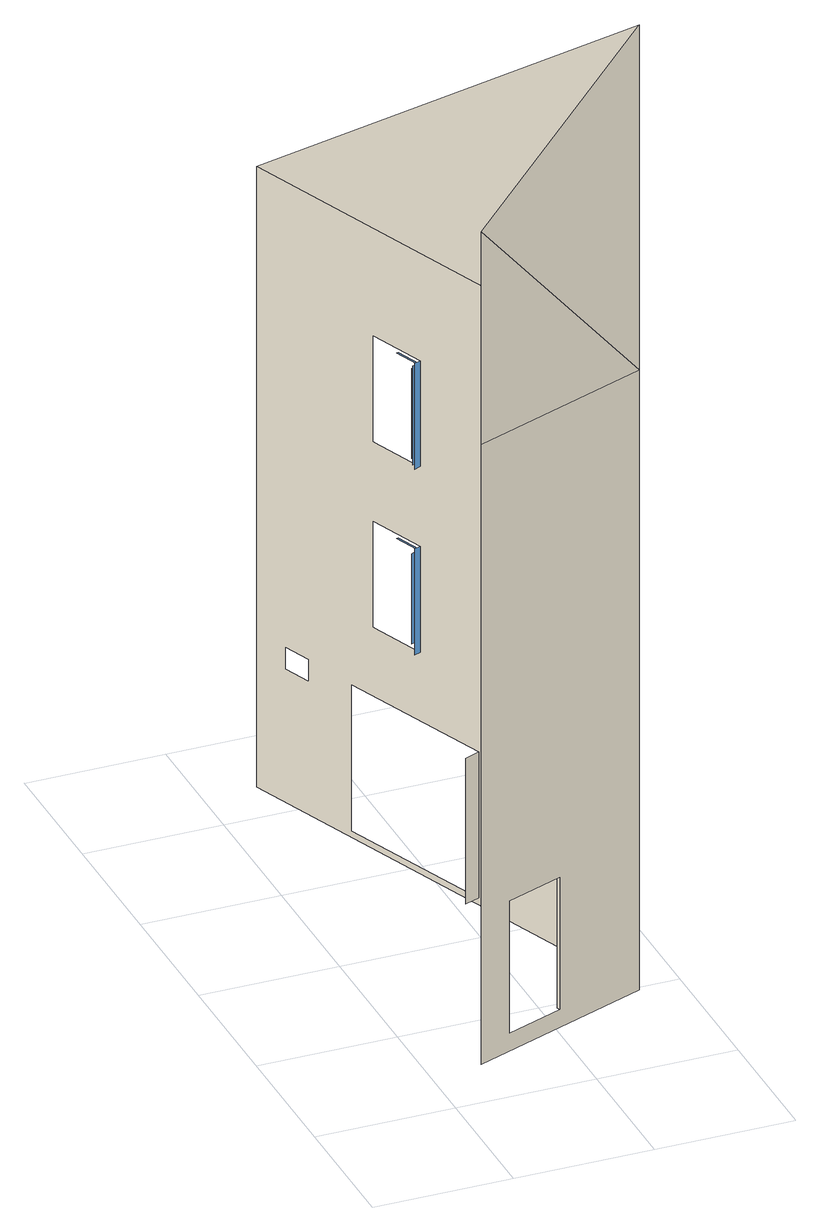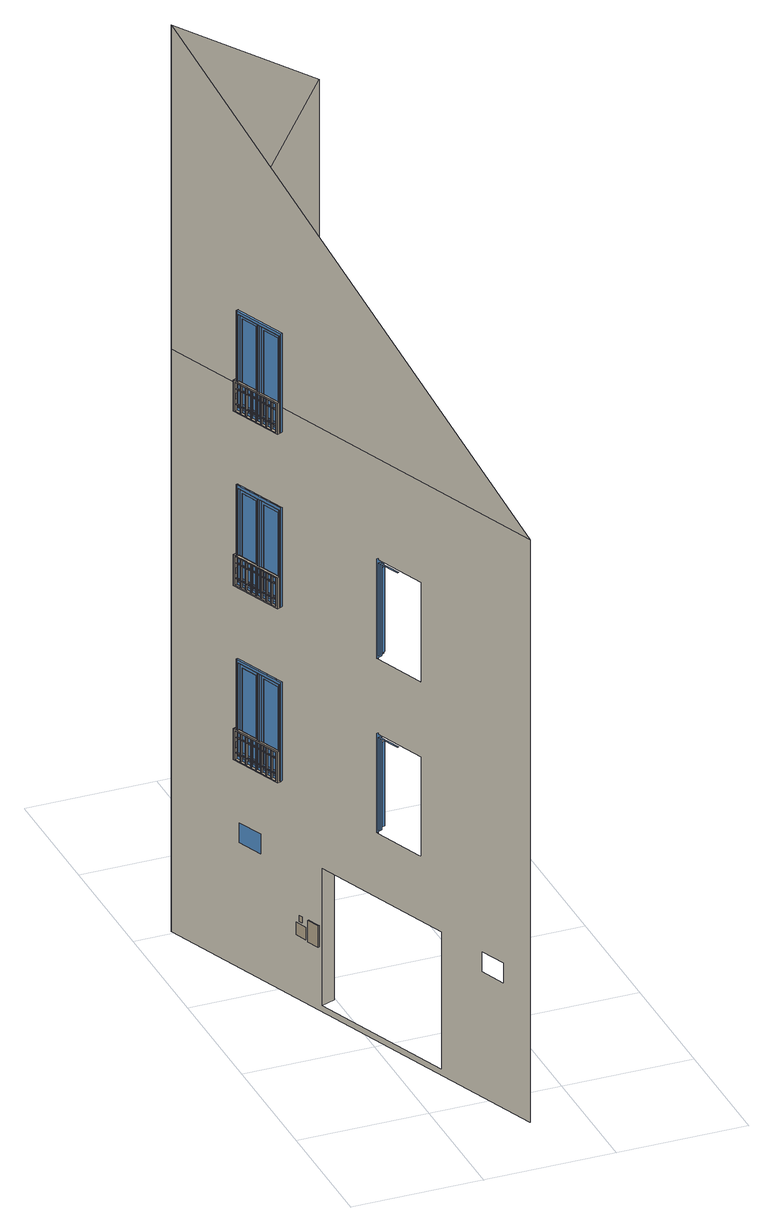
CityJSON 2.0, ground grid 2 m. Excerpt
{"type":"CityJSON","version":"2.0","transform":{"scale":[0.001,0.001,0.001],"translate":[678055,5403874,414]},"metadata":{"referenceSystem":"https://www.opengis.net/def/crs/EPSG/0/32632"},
"CityObjects":{
"building1":{"type":"Building","attributes":{"name":"building","dataAvailable":"Sufficient","opendrive_identifier_modelDate":"13-06-17","opendrive_identifier_modelName":"892_SAVe_Ingolstadt","opendrive_identifier_modelVendor":"3D Mapping Solutions","opendrive_identifier_roadObjectName":"building","opendrive_identifier_sourceFileName":"2019-11-29_SAVe_Ingolstadt_Prio5","opendrive_roadObject_dynamic":"false","opendrive_roadObject_orientation":"none","opendrive_roadObject_type":"BUILDING","opendrive_road_length":"211.9635830812","opendrive_road_rule":"RIGHTHANDTRAFFIC","measuredHeight":15.26},"children":["building1-1","building1-2","building1-3","building1-4","building1-5"],"geometry":[{"type":"MultiSurface","lod":"3","boundaries":[[[0,1,2,3]],[[4,5,6]],[[5,7,8,6],[2,1,9,10]],[[4,6,11]],[[12,13,14,15]],[[16,17,18,19]],[[20,21,22,23]],[[24,25,26,27]],[[28,29,30,31]],[[32,33,34,35]],[[36,37,38,39]],[[40,32,35,41]],[[42,36,39,43]],[[44,45,46,47]],[[48,17,49,50]],[[51,52,53,54]],[[55,21,56,57]],[[58,59,60,61]],[[62,63,64,65]],[[66,67,68,69]],[[70,71,72,73]],[[74,75,76,77],[78,79,63,62,80,81,82,83]],[[84,85,86,87],[88,89,67,66,90,91,92,93]],[[94,95,96,97],[98,99,71,70,100,101,102,103]],[[63,79,104,64]],[[67,89,105,68]],[[71,99,106,72]],[[79,78,81,80]],[[89,88,91,90]],[[99,98,101,100]],[[80,62,65,107]],[[90,66,69,108]],[[100,70,73,109]],[[64,104,107,65],[110,111,112,113]],[[68,105,108,69],[114,115,116,117]],[[72,106,109,73],[118,119,120,121]],[[122,123,77,76]],[[124,125,87,86]],[[126,127,97,96]],[[80,107,104,79]],[[90,108,105,89]],[[100,109,106,99]],[[78,128,129,81]],[[88,130,131,91]],[[98,132,133,101]],[[78,83,134,128]],[[88,93,135,130]],[[98,103,136,132]],[[82,81,129,137]],[[92,91,131,138]],[[102,101,133,139]],[[134,137,129,128],[140,141,142,143]],[[135,138,131,130],[144,145,146,147]],[[136,139,133,132],[148,149,150,151]],[[111,110,152,153]],[[115,114,154,155]],[[119,118,156,157]],[[83,82,137,134]],[[93,92,138,135]],[[103,102,139,136]],[[112,111,153,158]],[[116,115,155,159]],[[120,119,157,160]],[[76,75,161,122]],[[86,85,162,124]],[[96,95,163,126]],[[164,163,165,166,6,8,167,168,169,170,126,171],[172,173,44,47],[49,17,48,52,51,16,174,175,176,177,178,179],[180,181,182,123,183,184,185,122,186,187,161,188],[189,190,191,192],[56,21,55,59,58,20,193,194,195,196,197,198],[199,124,200,201,162,202,203,204,205,125],[206,207,208,209],[210,211,212,213],[214,215,216,217]],[[218,219,220,221]],[[222,223,224,225]],[[226,227,228,229]],[[143,140,230,231]],[[147,144,232,233]],[[151,148,234,235]],[[158,236,152,153]],[[159,237,154,155]],[[160,238,156,157]],[[239,219,218,240],[158,236,152,153]],[[241,223,222,242],[159,237,154,155]],[[243,227,226,244],[160,238,156,157]],[[74,77,123,182]],[[84,87,125,205]],[[94,97,127,245]],[[246,247,248,249]],[[186,122,185,250]],[[171,126,170,251]],[[200,124,252,253]],[[184,183,254,255]],[[256,257,258,259]],[[140,141,260,230]],[[144,145,261,232]],[[148,149,262,234]],[[219,239,263,220]],[[223,241,264,224]],[[227,243,265,228]],[[142,143,231,266]],[[146,147,233,267]],[[150,151,235,268]],[[182,161,75,74]],[[205,162,85,84]],[[245,163,95,94]],[[240,218,221,269]],[[242,222,225,270]],[[244,226,229,271]],[[141,142,266,260]],[[145,146,267,261]],[[149,150,268,262]],[[239,240,269,263]],[[241,242,270,264]],[[243,244,271,265]],[[272,273,274,275],[260,266,231,230]],[[276,277,278,279],[261,267,233,232]],[[280,281,282,283],[262,268,235,234]],[[127,246,249,284,169,168,11,6,166,285,286,245]],[[230,260,266,231]],[[232,261,267,233]],[[234,262,268,235]],[[275,274,287,288]],[[279,278,289,290]],[[283,282,291,292]],[[182,161,122,123],[220,263,287,293,294,288,269,221]],[[205,162,124,125],[224,264,289,295,296,290,270,225]],[[245,163,126,127],[228,265,291,297,298,292,271,229]],[[288,287,263,269]],[[290,289,264,270]],[[292,291,265,271]],[[274,273,293,287]],[[278,277,295,289]],[[282,281,297,291]],[[272,275,288,294]],[[276,279,290,296]],[[280,283,292,298]],[[189,192,191,190]],[[273,272,294,293]],[[277,276,296,295]],[[281,280,298,297]],[[181,180,299,300]],[[188,161,187,301]],[[165,163,164,302]],[[202,162,201,303]],[[204,203,304,305]],[[285,306,307,286]]],"semantics":{"surfaces":[{"type":"WallSurface"},{"type":"Window"}],"values":[0,0,0,0,1,1,1,1,1,1,1,1,1,0,0,0,0,0,1,1,1,1,1,1,1,1,1,1,1,1,1,1,1,1,1,1,1,1,1,1,1,1,1,1,1,1,1,1,1,1,1,1,1,1,1,1,1,1,1,1,1,1,1,1,1,1,0,1,1,1,1,1,1,1,1,1,1,1,1,1,1,1,0,0,0,0,0,0,1,1,1,1,1,1,1,1,1,1,1,1,1,1,1,1,1,1,1,1,1,1,1,1,0,1,1,1,1,1,1,1,1,1,1,1,1,1,1,1,1,1,1,1,1,1,1,0,0,0,0,0,0]}}]},
"building1-1":{"type":"BuildingInstallation","attributes":{"@cityeditor:layer":"Unclassified.LoD3"},"parents":["building1"],"geometry":[{"type":"MultiSurface","lod":"3","boundaries":[[[308,309,310,311]],[[312,313,314,315]],[[311,312,315,308]],[[310,313,312,311]],[[309,314,313,310]],[[308,315,314,309]]]}]},
"building1-2":{"type":"BuildingInstallation","attributes":{"@cityeditor:layer":"Unclassified.LoD3"},"parents":["building1"],"geometry":[{"type":"MultiSurface","lod":"3","boundaries":[[[214,217,216,215]],[[213,212,211,210]]]}]},
"building1-3":{"type":"BuildingInstallation","attributes":{"@cityeditor:layer":"Unclassified.LoD3"},"parents":["building1"],"geometry":[{"type":"MultiSurface","lod":"3","boundaries":[[[316,180,299,317]],[[318,319,320,321,322,323,316,317,324,325,326,327],[328,329,330,331,332,333,334,335,336,337]],[[317,299,300,324]],[[299,180,181,300]],[[326,255,338,327]],[[338,255,254,339]],[[325,254,255,326]],[[340,186,250,341]],[[342,343,344,345]],[[346,347,348,349]],[[350,351,352,353]],[[346,347,354,355,356,357,358,359,360,361,362,363]],[[364,365,366,367,368,369,370,371,372,373,374,375]],[[376,377,378,379]],[[380,381,382,383]],[[384,385,386,387]],[[388,372,371,389]],[[390,391,392,393,394,395,396,397,398,399,400,401]],[[402,403,404,405]],[[406,344,343,407,408,409,410,411,412,413,414,415]],[[416,366,365,417]],[[418,419,420,421]],[[422,412,411,423]],[[424,425,426,384,387,427,428,429,430,350,353,431]],[[432,360,359,433]],[[434,435,436,432,433,437,438,439,440,441,348,349]],[[442,352,351,443,444,445,446,386,385,447,448,449]],[[441,354,347,348]],[[433,437,358,359]],[[450,451,452,376,379,453,454,455,456,418,421,457]],[[458,375,374,459]],[[337,460,461,328],[462,463,464,465],[405,404,403,402]],[[456,418,366,367]],[[440,441,466,467]],[[320,186,340,468,469,161,187,321]],[[424,425,362,363]],[[470,471,448,449]],[[472,466,467,473]],[[424,449,448,425]],[[336,335,334,333,332,331,330,474,460,337],[359,358,437,433]],[[475,470,476,477]],[[478,469,468,479],[460,474,480,461]],[[324,300,181,478,479,339,254,325]],[[481,482,483,475]],[[323,188,161,469,478,181,180,316]],[[327,338,339,479,468,340,341,318]],[[434,363,362,435]],[[484,485,486,487]],[[488,456,455,489]],[[414,415,462,465]],[[473,435,362,425,448,471,483,482,400,459,374,451,486,485,414,465,464,407,490,488,456,367,491,393,492,493,494,443,430,355,440,467]],[[465,464,463,462]],[[343,407,464,463]],[[434,435,473,472]],[[495,388,398,399]],[[408,496,497,409]],[[498,380,385,447]],[[459,374,373,495]],[[368,499,500,369]],[[471,483,501,498]],[[489,502,497,496]],[[503,399,398,504]],[[500,499,394,395]],[[412,422,505,413]],[[187,161,188,301]],[[482,400,399,503]],[[321,187,301,322]],[[503,504,381,501]],[[489,455,454,502]],[[435,362,361,436]],[[485,414,413,505]],[[452,376,372,373]],[[394,506,507,395]],[[508,509,444,445]],[[502,454,453,510]],[[395,507,511,396]],[[412,413,512,513]],[[409,497,514,410]],[[445,428,427,446]],[[372,388,495,373]],[[454,455,368,369]],[[377,376,452,515]],[[451,486,515,452]],[[438,357,356,439]],[[369,500,516,370]],[[498,501,381,380]],[[428,429,356,357]],[[426,447,385,384]],[[438,439,517,518]],[[357,438,437,358]],[[507,506,519,520]],[[466,441,354,350,351,521,522,523,392,416,366,418,419,342,343,463,462,415,484,487,450,375,458,401,481,475,470,449,424,363,434,472]],[[436,361,360,432]],[[505,422,377,515]],[[508,520,519,509]],[[425,448,447,426]],[[426,384,360,361]],[[428,445,444,429]],[[520,508,524,525]],[[517,439,356,429,444,509,519,506,394,499,368,455,489,496,408,526,512,413,505,515,452,373,495,399,503,501,498,447,426,361,436,527]],[[450,451,374,375]],[[490,342,419,488]],[[436,432,528,527]],[[487,450,457,529]],[[408,409,530,526]],[[414,485,484,415]],[[355,440,439,356]],[[528,432,360,384,385,380,381,504,398,388,372,376,377,422,412,513,530,409,497,502,454,369,500,395,507,520,508,445,428,357,438,518]],[[494,521,351,443]],[[430,350,354,355]],[[322,301,188,323]],[[493,494,509,519]],[[483,471,470,475]],[[419,418,456,488]],[[458,459,400,401]],[[492,523,522,493]],[[492,393,392,523]],[[486,451,450,487]],[[449,424,431,442]],[[407,490,496,408]],[[491,367,366,416]],[[329,328,461,480],[349,348,347,346]],[[494,493,522,521]],[[401,481,531,390]],[[363,434,349,346]],[[343,342,490,407]],[[481,401,400,482]],[[354,441,440,355]],[[393,492,506,394]],[[443,430,429,444]],[[351,350,430,443]],[[491,416,392,393]],[[375,458,532,364]],[[367,491,499,368]],[[415,484,533,406]],[[329,480,474,330],[473,467,466,472]],[[504,398,397,534]],[[484,485,505,422,423,514,497,496,490,342,345,533]],[[529,420,419,488,489,502,510,378,377,515,486,487]],[[470,471,498,380,383,524,508,509,494,521,535,476]],[[458,459,495,388,389,516,500,499,491,416,417,532]],[[477,536,522,493,519,520,525,382,381,501,483,475]],[[523,392,391,537]],[[481,482,503,504,534,511,507,506,492,523,537,531]],[[521,522,536,535]],[[319,250,186,320]],[[318,341,250,319]]]}]},
"building1-4":{"type":"BuildingInstallation","attributes":{"@cityeditor:layer":"Unclassified.LoD3"},"parents":["building1"],"geometry":[{"type":"MultiSurface","lod":"3","boundaries":[[[538,203,304,539]],[[540,541,542,543,544,545,538,539,546,547,548,549],[550,551,552,553,554,555,556,557,558,559]],[[539,304,305,546]],[[304,203,204,305]],[[548,259,560,549]],[[560,259,258,561]],[[547,258,259,548]],[[199,200,253,562]],[[563,564,565,566]],[[567,568,569,570]],[[571,572,573,574]],[[567,568,575,576,577,578,579,580,581,582,583,584]],[[585,586,587,588,589,590,591,592,593,594,595,596]],[[597,598,599,600]],[[601,602,603,604]],[[605,606,607,608]],[[609,593,592,610]],[[611,612,613,614,615,616,617,618,619,620,621,622]],[[623,624,625,626]],[[627,565,564,628,629,630,631,632,633,634,635,636]],[[637,587,586,638]],[[639,640,641,642]],[[643,633,632,644]],[[645,646,647,605,608,648,649,650,651,571,574,652]],[[653,581,580,654]],[[655,656,657,653,654,658,659,660,661,662,569,570]],[[663,573,572,664,665,666,667,607,606,668,669,670]],[[662,575,568,569]],[[654,658,579,580]],[[671,672,673,597,600,674,675,676,677,639,642,678]],[[679,596,595,680]],[[559,681,682,550],[683,684,685,686],[626,625,624,623]],[[677,639,587,588]],[[661,662,687,688]],[[542,200,199,689,690,162,201,543]],[[645,646,583,584]],[[691,692,669,670]],[[693,687,688,694]],[[645,670,669,646]],[[558,557,556,555,554,553,552,695,681,559],[580,579,658,654]],[[696,691,697,698]],[[699,690,689,700],[681,695,701,682]],[[546,305,204,699,700,561,258,547]],[[702,703,704,696]],[[545,202,162,690,699,204,203,538]],[[549,560,561,700,689,199,562,540]],[[655,584,583,656]],[[705,706,707,708]],[[709,677,676,710]],[[635,636,683,686]],[[694,656,583,646,669,692,704,703,621,680,595,672,707,706,635,686,685,628,711,709,677,588,712,614,713,714,715,664,651,576,661,688]],[[686,685,684,683]],[[564,628,685,684]],[[655,656,694,693]],[[716,609,619,620]],[[629,717,718,630]],[[719,601,606,668]],[[680,595,594,716]],[[589,720,721,590]],[[692,704,722,719]],[[710,723,718,717]],[[724,620,619,725]],[[721,720,615,616]],[[633,643,726,634]],[[201,162,202,303]],[[703,621,620,724]],[[543,201,303,544]],[[724,725,602,722]],[[710,676,675,723]],[[656,583,582,657]],[[706,635,634,726]],[[673,597,593,594]],[[615,727,728,616]],[[729,730,665,666]],[[723,675,674,731]],[[616,728,732,617]],[[633,634,733,734]],[[630,718,735,631]],[[666,649,648,667]],[[593,609,716,594]],[[675,676,589,590]],[[598,597,673,736]],[[672,707,736,673]],[[659,578,577,660]],[[590,721,737,591]],[[719,722,602,601]],[[649,650,577,578]],[[647,668,606,605]],[[659,660,738,739]],[[578,659,658,579]],[[728,727,740,741]],[[687,662,575,571,572,742,743,744,613,637,587,639,640,563,564,684,683,636,705,708,671,596,679,622,702,696,691,670,645,584,655,693]],[[657,582,581,653]],[[726,643,598,736]],[[729,741,740,730]],[[646,669,668,647]],[[647,605,581,582]],[[649,666,665,650]],[[741,729,745,746]],[[738,660,577,650,665,730,740,727,615,720,589,676,710,717,629,747,733,634,726,736,673,594,716,620,724,722,719,668,647,582,657,748]],[[671,672,595,596]],[[711,563,640,709]],[[657,653,749,748]],[[708,671,678,750]],[[629,630,751,747]],[[635,706,705,636]],[[576,661,660,577]],[[749,653,581,605,606,601,602,725,619,609,593,597,598,643,633,734,751,630,718,723,675,590,721,616,728,741,729,666,649,578,659,739]],[[715,742,572,664]],[[651,571,575,576]],[[544,303,202,545]],[[714,715,730,740]],[[704,692,691,696]],[[640,639,677,709]],[[679,680,621,622]],[[713,744,743,714]],[[713,614,613,744]],[[707,672,671,708]],[[670,645,652,663]],[[628,711,717,629]],[[712,588,587,637]],[[551,550,682,701],[570,569,568,567]],[[715,714,743,742]],[[622,702,752,611]],[[584,655,570,567]],[[564,563,711,628]],[[702,622,621,703]],[[575,662,661,576]],[[614,713,727,615]],[[664,651,650,665]],[[572,571,651,664]],[[712,637,613,614]],[[596,679,753,585]],[[588,712,720,589]],[[636,705,754,627]],[[551,701,695,552],[694,688,687,693]],[[725,619,618,755]],[[705,706,726,643,644,735,718,717,711,563,566,754]],[[750,641,640,709,710,723,731,599,598,736,707,708]],[[691,692,719,601,604,745,729,730,715,742,756,697]],[[679,680,716,609,610,737,721,720,712,637,638,753]],[[698,757,743,714,740,741,746,603,602,722,704,696]],[[744,613,612,758]],[[702,703,724,725,755,732,728,727,713,744,758,752]],[[742,743,757,756]],[[541,253,200,542]],[[540,562,253,541]]]}]},
"building1-5":{"type":"BuildingInstallation","attributes":{"@cityeditor:layer":"Unclassified.LoD3"},"parents":["building1"],"geometry":[{"type":"MultiSurface","lod":"3","boundaries":[[[759,285,306,760]],[[761,762,763,764,765,766,759,760,767,768,769,770],[771,772,773,774,775,776,777,778,779,780]],[[760,306,307,767]],[[306,285,286,307]],[[769,248,781,770]],[[781,248,247,782]],[[768,247,248,769]],[[783,171,251,784]],[[785,786,787,788]],[[789,790,791,792]],[[793,794,795,796]],[[789,790,797,798,799,800,801,802,803,804,805,806]],[[807,808,809,810,811,812,813,814,815,816,817,818]],[[819,820,821,822]],[[823,824,825,826]],[[827,828,829,830]],[[831,815,814,832]],[[833,834,835,836,837,838,839,840,841,842,843,844]],[[845,846,847,848]],[[849,787,786,850,851,852,853,854,855,856,857,858]],[[859,809,808,860]],[[861,862,863,864]],[[865,855,854,866]],[[867,868,869,827,830,870,871,872,873,793,796,874]],[[875,803,802,876]],[[877,878,879,875,876,880,881,882,883,884,791,792]],[[885,795,794,886,887,888,889,829,828,890,891,892]],[[884,797,790,791]],[[876,880,801,802]],[[893,894,895,819,822,896,897,898,899,861,864,900]],[[901,818,817,902]],[[780,903,904,771],[905,906,907,908],[848,847,846,845]],[[899,861,809,810]],[[883,884,909,910]],[[763,171,783,911,912,163,164,764]],[[867,868,805,806]],[[913,914,891,892]],[[915,909,910,916]],[[867,892,891,868]],[[779,778,777,776,775,774,773,917,903,780],[802,801,880,876]],[[918,913,919,920]],[[921,912,911,922],[903,917,923,904]],[[767,307,286,921,922,782,247,768]],[[924,925,926,918]],[[766,165,163,912,921,286,285,759]],[[770,781,782,922,911,783,784,761]],[[877,806,805,878]],[[927,928,929,930]],[[931,899,898,932]],[[857,858,905,908]],[[916,878,805,868,891,914,926,925,843,902,817,894,929,928,857,908,907,850,933,931,899,810,934,836,935,936,937,886,873,798,883,910]],[[908,907,906,905]],[[786,850,907,906]],[[877,878,916,915]],[[938,831,841,842]],[[851,939,940,852]],[[941,823,828,890]],[[902,817,816,938]],[[811,942,943,812]],[[914,926,944,941]],[[932,945,940,939]],[[946,842,841,947]],[[943,942,837,838]],[[855,865,948,856]],[[164,163,165,302]],[[925,843,842,946]],[[764,164,302,765]],[[946,947,824,944]],[[932,898,897,945]],[[878,805,804,879]],[[928,857,856,948]],[[895,819,815,816]],[[837,949,950,838]],[[951,952,887,888]],[[945,897,896,953]],[[838,950,954,839]],[[855,856,955,956]],[[852,940,957,853]],[[888,871,870,889]],[[815,831,938,816]],[[897,898,811,812]],[[820,819,895,958]],[[894,929,958,895]],[[881,800,799,882]],[[812,943,959,813]],[[941,944,824,823]],[[871,872,799,800]],[[869,890,828,827]],[[881,882,960,961]],[[800,881,880,801]],[[950,949,962,963]],[[909,884,797,793,794,964,965,966,835,859,809,861,862,785,786,906,905,858,927,930,893,818,901,844,924,918,913,892,867,806,877,915]],[[879,804,803,875]],[[948,865,820,958]],[[951,963,962,952]],[[868,891,890,869]],[[869,827,803,804]],[[871,888,887,872]],[[963,951,967,968]],[[960,882,799,872,887,952,962,949,837,942,811,898,932,939,851,969,955,856,948,958,895,816,938,842,946,944,941,890,869,804,879,970]],[[893,894,817,818]],[[933,785,862,931]],[[879,875,971,970]],[[930,893,900,972]],[[851,852,973,969]],[[857,928,927,858]],[[798,883,882,799]],[[971,875,803,827,828,823,824,947,841,831,815,819,820,865,855,956,973,852,940,945,897,812,943,838,950,963,951,888,871,800,881,961]],[[937,964,794,886]],[[873,793,797,798]],[[765,302,165,766]],[[936,937,952,962]],[[926,914,913,918]],[[862,861,899,931]],[[901,902,843,844]],[[935,966,965,936]],[[935,836,835,966]],[[929,894,893,930]],[[892,867,874,885]],[[850,933,939,851]],[[934,810,809,859]],[[772,771,904,923],[792,791,790,789]],[[937,936,965,964]],[[844,924,974,833]],[[806,877,792,789]],[[786,785,933,850]],[[924,844,843,925]],[[797,884,883,798]],[[836,935,949,837]],[[886,873,872,887]],[[794,793,873,886]],[[934,859,835,836]],[[818,901,975,807]],[[810,934,942,811]],[[858,927,976,849]],[[772,923,917,773],[916,910,909,915]],[[947,841,840,977]],[[927,928,948,865,866,957,940,939,933,785,788,976]],[[972,863,862,931,932,945,953,821,820,958,929,930]],[[913,914,941,823,826,967,951,952,937,964,978,919]],[[901,902,938,831,832,959,943,942,934,859,860,975]],[[920,979,965,936,962,963,968,825,824,944,926,918]],[[966,835,834,980]],[[924,925,946,947,977,954,950,949,935,966,980,974]],[[964,965,979,978]],[[762,251,171,763]],[[761,784,251,762]]]}]}
},
"vertices":[
[2045,1472,1043],[2063,1424,1043],[2063,1424,3043],[2045,1472,3043],[747,918,13381],[747,918,10164],[3401,1938,10164],[747,918,771],[3401,1938,771],[1221,1101,1043],[1221,1101,3043],[3401,1937,15388],[1796,5837,8487],[1796,5837,6986],[1820,5846,6986],[1820,5846,8487],[1903,5839,5726],[1903,5839,4126],[1810,5803,4126],[1810,5803,5726],[1903,5839,8536],[1903,5839,6936],[1810,5803,6936],[1810,5803,8536],[1802,5893,4242],[1802,5893,5610],[1848,5911,5610],[1848,5911,4242],[1802,5893,7052],[1802,5893,8420],[1848,5911,8420],[1848,5911,7052],[1866,5864,5677],[1727,6227,5677],[1751,6235,5677],[1890,5873,5677],[1866,5864,8487],[1727,6227,8487],[1751,6235,8487],[1890,5873,8487],[1866,5864,4176],[1890,5873,4176],[1866,5864,6986],[1890,5873,6986],[2301,4803,869],[2086,4721,869],[2086,4721,3079],[2301,4803,3079],[1903,5839,4166],[1891,5869,4126],[1891,5869,4166],[1903,5839,4626],[1903,5839,4586],[1891,5869,4586],[1891,5869,4626],[1903,5839,6976],[1891,5869,6936],[1891,5869,6976],[1903,5839,7436],[1903,5839,7396],[1891,5869,7396],[1891,5869,7436],[2522,3948,6986],[2522,3948,8487],[2545,3957,8487],[2545,3957,6986],[2522,3948,4176],[2522,3948,5677],[2545,3957,5677],[2545,3957,4176],[2522,3948,9796],[2522,3948,11297],[2545,3957,11297],[2545,3957,9796],[2831,3142,8536],[2831,3142,6936],[2509,3982,6936],[2509,3982,8536],[2679,3539,8487],[2661,3586,8487],[2661,3586,6986],[2679,3539,6986],[2818,3177,6986],[2818,3177,8487],[2831,3142,5726],[2831,3142,4126],[2509,3982,4126],[2509,3982,5726],[2679,3539,5677],[2661,3586,5677],[2661,3586,4176],[2679,3539,4176],[2818,3177,4176],[2818,3177,5677],[2831,3142,11346],[2831,3142,9746],[2509,3982,9746],[2509,3982,11346],[2679,3539,11297],[2661,3586,11297],[2661,3586,9796],[2679,3539,9796],[2818,3177,9796],[2818,3177,11297],[2684,3595,8487],[2684,3595,5677],[2684,3595,11297],[2684,3595,6986],[2684,3595,4176],[2684,3595,9796],[2563,3910,7052],[2666,3641,7052],[2666,3641,8420],[2563,3910,8420],[2563,3910,4242],[2666,3641,4242],[2666,3641,5610],[2563,3910,5610],[2563,3910,9862],[2666,3641,9862],[2666,3641,11230],[2563,3910,11230],[2602,4018,6936],[2602,4018,8536],[2602,4018,4126],[2602,4018,5726],[2602,4018,9746],[2602,4018,11346],[2702,3548,8487],[2702,3548,6986],[2702,3548,5677],[2702,3548,4176],[2702,3548,11297],[2702,3548,9796],[2841,3186,8487],[2841,3186,5677],[2841,3186,11297],[2841,3186,6986],[2841,3186,4176],[2841,3186,9796],[2720,3501,7052],[2823,3232,7052],[2823,3232,8420],[2720,3501,8420],[2720,3501,4242],[2823,3232,4242],[2823,3232,5610],[2720,3501,5610],[2720,3501,9862],[2823,3232,9862],[2823,3232,11230],[2720,3501,11230],[2610,3928,7052],[2713,3659,7052],[2610,3928,4242],[2713,3659,4242],[2610,3928,9862],[2713,3659,9862],[2713,3659,8420],[2713,3659,5610],[2713,3659,11230],[2925,3178,6936],[2925,3178,4126],[2925,3178,9746],[2913,3208,9746],[2925,3178,9786],[2925,3178,10164],[782,8758,771],[782,8758,10164],[2602,4018,10164],[2602,4018,9786],[2613,3990,9746],[1433,7062,3079],[1433,7062,869],[1580,6679,5726],[1580,6679,4626],[1580,6679,4586],[1580,6679,4166],[1580,6679,4126],[1591,6651,4126],[2925,3178,7396],[2925,3178,7436],[2925,3178,8536],[2602,4018,7436],[2602,4018,7396],[2602,4018,6976],[2613,3990,6936],[2913,3208,6936],[2925,3178,6976],[2903,3233,3109],[2749,3634,3109],[2749,3634,2789],[2903,3233,2789],[1580,6679,8536],[1580,6679,7436],[1580,6679,7396],[1580,6679,6976],[1580,6679,6936],[1591,6651,6936],[2601,4020,4126],[2613,3990,4126],[2913,3208,4126],[2925,3178,4166],[2925,3178,4586],[2925,3178,4626],[2925,3178,5726],[1133,7843,2789],[1133,7843,3109],[979,8245,3109],[979,8245,2789],[2466,4372,2131],[2445,4427,2131],[2445,4427,2036],[2466,4372,2036],[2419,4496,1792],[2490,4309,1792],[2490,4309,1992],[2419,4496,1992],[2592,3975,8487],[2592,3975,6986],[2615,3984,6986],[2615,3984,8487],[2592,3975,5677],[2592,3975,4176],[2615,3984,4176],[2615,3984,5677],[2592,3975,11297],[2592,3975,9796],[2615,3984,9796],[2615,3984,11297],[2767,3519,7052],[2767,3519,8420],[2767,3519,4242],[2767,3519,5610],[2767,3519,9862],[2767,3519,11230],[2610,3928,8420],[2610,3928,5610],[2610,3928,11230],[2731,3613,6986],[2731,3613,8487],[2731,3613,4176],[2731,3613,5677],[2731,3613,9796],[2731,3613,11297],[2925,3178,11346],[2602,4018,10246],[2613,3990,10246],[2613,3990,10206],[2602,4018,10206],[2613,3990,6976],[2613,3990,9786],[2602,4018,4166],[2613,3990,4166],[2613,3990,7436],[2613,3990,7396],[2602,4018,4586],[2602,4018,4626],[2613,3990,4626],[2613,3990,4586],[2870,3250,7052],[2870,3250,4242],[2870,3250,9862],[2754,3622,6986],[2754,3622,4176],[2754,3622,9796],[2870,3250,8420],[2870,3250,5610],[2870,3250,11230],[2754,3622,8487],[2754,3622,5677],[2754,3622,11297],[2888,3204,8487],[2888,3204,6986],[2749,3566,6986],[2749,3566,8487],[2888,3204,5677],[2888,3204,4176],[2749,3566,4176],[2749,3566,5677],[2888,3204,11297],[2888,3204,9796],[2749,3566,9796],[2749,3566,11297],[2602,4018,10189],[2925,3178,10206],[2925,3178,10246],[2772,3575,6986],[2772,3575,8487],[2772,3575,4176],[2772,3575,5677],[2772,3575,9796],[2772,3575,11297],[2911,3213,6986],[2911,3213,8487],[2911,3213,4176],[2911,3213,5677],[2911,3213,9796],[2911,3213,11297],[2913,3208,7396],[2913,3208,7436],[2913,3208,6976],[2913,3208,9786],[2913,3208,4166],[2913,3208,4586],[2913,3208,4626],[2913,3208,10206],[2913,3208,10246],
[2322,4747,2138],[2322,4747,1792],[2399,4547,1792],[2399,4547,2138],[2418,4554,2138],[2418,4554,1792],[2341,4754,1792],[2341,4754,2138],
[2943,3185,7396],[2932,3215,7396],[2620,4027,6976],[2631,3997,6976],[2631,3997,6936],[2932,3215,6936],[2932,3215,6976],[2943,3185,6976],[2932,3215,7436],[2631,3997,7436],[2631,3997,7396],[2620,4027,7396],[2929,3222,6956],[2634,3990,6956],[2634,3990,7416],[2708,3798,7416],[2745,3702,7416],[2782,3606,7416],[2819,3510,7416],[2855,3414,7416],[2892,3318,7416],[2929,3222,7416],[2601,4020,7396],[2601,4020,7436],[2601,4020,6936],[2601,4020,6976],[2917,3338,7056],[2924,3320,7056],[2924,3320,6956],[2917,3338,6956],[2684,3889,6956],[2702,3896,6956],[2695,3914,6956],[2677,3907,6956],[2732,3818,7056],[2739,3800,7056],[2739,3800,6956],[2732,3818,6956],[2702,3896,7056],[2702,3896,7066],[2702,3896,7306],[2702,3896,7316],[2702,3896,7416],[2684,3889,7416],[2684,3889,7316],[2684,3889,7306],[2684,3889,7066],[2684,3889,7056],[2831,3505,6956],[2850,3512,6956],[2850,3512,7056],[2850,3512,7066],[2850,3512,7306],[2850,3512,7316],[2850,3512,7416],[2831,3505,7416],[2831,3505,7316],[2831,3505,7306],[2831,3505,7066],[2831,3505,7056],[2861,3427,7316],[2868,3408,7316],[2868,3408,7416],[2861,3427,7416],[2751,3715,7316],[2758,3697,7316],[2758,3697,7416],[2751,3715,7416],[2714,3811,7316],[2721,3793,7316],[2721,3793,7416],[2714,3811,7416],[2824,3523,7316],[2824,3523,7416],[2794,3601,6956],[2813,3608,6956],[2813,3608,7056],[2813,3608,7066],[2813,3608,7306],[2813,3608,7316],[2813,3608,7416],[2794,3601,7416],[2794,3601,7316],[2794,3601,7306],[2794,3601,7066],[2794,3601,7056],[2939,3225,7231],[2957,3233,7231],[2957,3233,7141],[2939,3225,7141],[2905,3312,6956],[2924,3320,7066],[2924,3320,7306],[2924,3320,7316],[2924,3320,7416],[2905,3312,7416],[2905,3312,7316],[2905,3312,7306],[2905,3312,7066],[2905,3312,7056],[2843,3530,7056],[2843,3530,6956],[2880,3434,7056],[2887,3416,7056],[2887,3416,6956],[2880,3434,6956],[2898,3331,7316],[2898,3331,7416],[2714,3811,7056],[2714,3811,7066],[2714,3811,7306],[2732,3818,7416],[2732,3818,7316],[2732,3818,7306],[2732,3818,7066],[2714,3811,6956],[2677,3907,7316],[2677,3907,7416],[2677,3907,7056],[2677,3907,7066],[2677,3907,7306],[2695,3914,7416],[2695,3914,7316],[2695,3914,7306],[2695,3914,7066],[2695,3914,7056],[2721,3793,6956],[2739,3800,7066],[2739,3800,7306],[2739,3800,7316],[2739,3800,7416],[2721,3793,7306],[2721,3793,7066],[2721,3793,7056],[2861,3427,7056],[2861,3427,7066],[2861,3427,7306],[2880,3434,7416],[2880,3434,7316],[2880,3434,7306],[2880,3434,7066],[2861,3427,6956],[2824,3523,7056],[2824,3523,7066],[2967,3236,7416],[2967,3236,6956],[2939,3225,7056],[2957,3233,7056],[2957,3233,7066],[2939,3225,7066],[2662,4001,7056],[2662,4001,7066],[2657,4041,6936],[2981,3200,6936],[2751,3715,7056],[2751,3715,7066],[2643,3994,7056],[2643,3994,7066],[2671,4005,7416],[2758,3697,7056],[2751,3715,6956],[2758,3697,6956],[2981,3200,7436],[2657,4041,7436],[2671,4005,6956],[2787,3619,7056],[2787,3619,7066],[2758,3697,7066],[2898,3331,7056],[2898,3331,7066],[2868,3408,7066],[2868,3408,7056],[2887,3416,7066],[2887,3416,7306],[2917,3338,7066],[2843,3530,7066],[2806,3626,7066],[2776,3704,7066],[2769,3722,7066],[2824,3523,7306],[2917,3338,7306],[2917,3338,7316],[2751,3715,7306],[2843,3530,7306],[2843,3530,7316],[2758,3697,7306],[2887,3416,7316],[2787,3619,7306],[2787,3619,7316],[2898,3331,7306],[2806,3626,7306],[2806,3626,7316],[2769,3722,7316],[2769,3722,7306],[2887,3416,7416],[2806,3626,7416],[2939,3225,7306],[2939,3225,7316],[2917,3338,7416],[2868,3408,7306],[2843,3530,7416],[2662,4001,7306],[2662,4001,7316],[2776,3704,7306],[2776,3704,7316],[2769,3722,7056],[2776,3704,7056],[2806,3626,7056],[2769,3722,7416],[2776,3704,7416],[2957,3233,7306],[2643,3994,7306],[2643,3994,7316],[2868,3408,6956],[2957,3233,7316],[2787,3619,6956],[2824,3523,6956],[2898,3331,6956],[2787,3619,7416],[2769,3722,6956],[2776,3704,6956],[2806,3626,6956],
[2943,3185,4586],[2932,3215,4586],[2620,4027,4166],[2631,3997,4166],[2631,3997,4126],[2932,3215,4126],[2932,3215,4166],[2943,3185,4166],[2932,3215,4626],[2631,3997,4626],[2631,3997,4586],[2620,4027,4586],[2929,3222,4146],[2634,3990,4146],[2634,3990,4606],[2708,3798,4606],[2745,3702,4606],[2782,3606,4606],[2819,3510,4606],[2855,3414,4606],[2892,3318,4606],[2929,3222,4606],[2601,4020,4586],[2601,4020,4626],[2601,4020,4166],[2917,3338,4246],[2924,3320,4246],[2924,3320,4146],[2917,3338,4146],[2684,3889,4146],[2702,3896,4146],[2695,3914,4146],[2677,3907,4146],[2732,3818,4246],[2739,3800,4246],[2739,3800,4146],[2732,3818,4146],[2702,3896,4246],[2702,3896,4256],[2702,3896,4496],[2702,3896,4506],[2702,3896,4606],[2684,3889,4606],[2684,3889,4506],[2684,3889,4496],[2684,3889,4256],[2684,3889,4246],[2831,3505,4146],[2850,3512,4146],[2850,3512,4246],[2850,3512,4256],[2850,3512,4496],[2850,3512,4506],[2850,3512,4606],[2831,3505,4606],[2831,3505,4506],[2831,3505,4496],[2831,3505,4256],[2831,3505,4246],[2861,3427,4506],[2868,3408,4506],[2868,3408,4606],[2861,3427,4606],[2751,3715,4506],[2758,3697,4506],[2758,3697,4606],[2751,3715,4606],[2714,3811,4506],[2721,3793,4506],[2721,3793,4606],[2714,3811,4606],[2824,3523,4506],[2824,3523,4606],[2794,3601,4146],[2813,3608,4146],[2813,3608,4246],[2813,3608,4256],[2813,3608,4496],[2813,3608,4506],[2813,3608,4606],[2794,3601,4606],[2794,3601,4506],[2794,3601,4496],[2794,3601,4256],[2794,3601,4246],[2939,3225,4421],[2957,3233,4421],[2957,3233,4331],[2939,3225,4331],[2905,3312,4146],[2924,3320,4256],[2924,3320,4496],[2924,3320,4506],[2924,3320,4606],[2905,3312,4606],[2905,3312,4506],[2905,3312,4496],[2905,3312,4256],[2905,3312,4246],[2843,3530,4246],[2843,3530,4146],[2880,3434,4246],[2887,3416,4246],[2887,3416,4146],[2880,3434,4146],[2898,3331,4506],[2898,3331,4606],[2714,3811,4246],[2714,3811,4256],[2714,3811,4496],[2732,3818,4606],[2732,3818,4506],[2732,3818,4496],[2732,3818,4256],[2714,3811,4146],[2677,3907,4506],[2677,3907,4606],[2677,3907,4246],[2677,3907,4256],[2677,3907,4496],[2695,3914,4606],[2695,3914,4506],[2695,3914,4496],[2695,3914,4256],[2695,3914,4246],[2721,3793,4146],[2739,3800,4256],[2739,3800,4496],[2739,3800,4506],[2739,3800,4606],[2721,3793,4496],[2721,3793,4256],[2721,3793,4246],[2861,3427,4246],[2861,3427,4256],[2861,3427,4496],[2880,3434,4606],[2880,3434,4506],[2880,3434,4496],[2880,3434,4256],[2861,3427,4146],[2824,3523,4246],[2824,3523,4256],[2967,3236,4606],[2967,3236,4146],[2939,3225,4246],[2957,3233,4246],[2957,3233,4256],[2939,3225,4256],[2662,4001,4246],[2662,4001,4256],[2657,4041,4126],[2981,3200,4126],[2751,3715,4246],[2751,3715,4256],[2643,3994,4246],[2643,3994,4256],[2671,4005,4606],[2758,3697,4246],[2751,3715,4146],[2758,3697,4146],[2981,3200,4626],[2657,4041,4626],[2671,4005,4146],[2787,3619,4246],[2787,3619,4256],[2758,3697,4256],[2898,3331,4246],[2898,3331,4256],[2868,3408,4256],[2868,3408,4246],[2887,3416,4256],[2887,3416,4496],[2917,3338,4256],[2843,3530,4256],[2806,3626,4256],[2776,3704,4256],[2769,3722,4256],[2824,3523,4496],[2917,3338,4496],[2917,3338,4506],[2751,3715,4496],[2843,3530,4496],[2843,3530,4506],[2758,3697,4496],[2887,3416,4506],[2787,3619,4496],[2787,3619,4506],[2898,3331,4496],[2806,3626,4496],[2806,3626,4506],[2769,3722,4506],[2769,3722,4496],[2887,3416,4606],[2806,3626,4606],[2939,3225,4496],[2939,3225,4506],[2917,3338,4606],[2868,3408,4496],[2843,3530,4606],[2662,4001,4496],[2662,4001,4506],[2776,3704,4496],[2776,3704,4506],[2769,3722,4246],[2776,3704,4246],[2806,3626,4246],[2769,3722,4606],[2776,3704,4606],[2957,3233,4496],[2643,3994,4496],[2643,3994,4506],[2868,3408,4146],[2957,3233,4506],[2787,3619,4146],[2824,3523,4146],[2898,3331,4146],[2787,3619,4606],[2769,3722,4146],[2776,3704,4146],[2806,3626,4146],
[2943,3185,10206],[2932,3215,10206],[2620,4027,9786],[2631,3997,9786],[2631,3997,9746],[2932,3215,9746],[2932,3215,9786],[2943,3185,9786],[2932,3215,10246],[2631,3997,10246],[2631,3997,10206],[2620,4027,10206],[2929,3222,9766],[2634,3990,9766],[2634,3990,10226],[2708,3798,10226],[2745,3702,10226],[2782,3606,10226],[2819,3510,10226],[2855,3414,10226],[2892,3318,10226],[2929,3222,10226],[2601,4020,10206],[2601,4020,10246],[2601,4020,9746],[2601,4020,9786],[2917,3338,9866],[2924,3320,9866],[2924,3320,9766],[2917,3338,9766],[2684,3889,9766],[2702,3896,9766],[2695,3914,9766],[2677,3907,9766],[2732,3818,9866],[2739,3800,9866],[2739,3800,9766],[2732,3818,9766],[2702,3896,9866],[2702,3896,9876],[2702,3896,10116],[2702,3896,10126],[2702,3896,10226],[2684,3889,10226],[2684,3889,10126],[2684,3889,10116],[2684,3889,9876],[2684,3889,9866],[2831,3505,9766],[2850,3512,9766],[2850,3512,9866],[2850,3512,9876],[2850,3512,10116],[2850,3512,10126],[2850,3512,10226],[2831,3505,10226],[2831,3505,10126],[2831,3505,10116],[2831,3505,9876],[2831,3505,9866],[2861,3427,10126],[2868,3408,10126],[2868,3408,10226],[2861,3427,10226],[2751,3715,10126],[2758,3697,10126],[2758,3697,10226],[2751,3715,10226],[2714,3811,10126],[2721,3793,10126],[2721,3793,10226],[2714,3811,10226],[2824,3523,10126],[2824,3523,10226],[2794,3601,9766],[2813,3608,9766],[2813,3608,9866],[2813,3608,9876],[2813,3608,10116],[2813,3608,10126],[2813,3608,10226],[2794,3601,10226],[2794,3601,10126],[2794,3601,10116],[2794,3601,9876],[2794,3601,9866],[2939,3225,10041],[2957,3233,10041],[2957,3233,9951],[2939,3225,9951],[2905,3312,9766],[2924,3320,9876],[2924,3320,10116],[2924,3320,10126],[2924,3320,10226],[2905,3312,10226],[2905,3312,10126],[2905,3312,10116],[2905,3312,9876],[2905,3312,9866],[2843,3530,9866],[2843,3530,9766],[2880,3434,9866],[2887,3416,9866],[2887,3416,9766],[2880,3434,9766],[2898,3331,10126],[2898,3331,10226],[2714,3811,9866],[2714,3811,9876],[2714,3811,10116],[2732,3818,10226],[2732,3818,10126],[2732,3818,10116],[2732,3818,9876],[2714,3811,9766],[2677,3907,10126],[2677,3907,10226],[2677,3907,9866],[2677,3907,9876],[2677,3907,10116],[2695,3914,10226],[2695,3914,10126],[2695,3914,10116],[2695,3914,9876],[2695,3914,9866],[2721,3793,9766],[2739,3800,9876],[2739,3800,10116],[2739,3800,10126],[2739,3800,10226],[2721,3793,10116],[2721,3793,9876],[2721,3793,9866],[2861,3427,9866],[2861,3427,9876],[2861,3427,10116],[2880,3434,10226],[2880,3434,10126],[2880,3434,10116],[2880,3434,9876],[2861,3427,9766],[2824,3523,9866],[2824,3523,9876],[2967,3236,10226],[2967,3236,9766],[2939,3225,9866],[2957,3233,9866],[2957,3233,9876],[2939,3225,9876],[2662,4001,9866],[2662,4001,9876],[2657,4041,9746],[2981,3200,9746],[2751,3715,9866],[2751,3715,9876],[2643,3994,9866],[2643,3994,9876],[2671,4005,10226],[2758,3697,9866],[2751,3715,9766],[2758,3697,9766],[2981,3200,10246],[2657,4041,10246],[2671,4005,9766],[2787,3619,9866],[2787,3619,9876],[2758,3697,9876],[2898,3331,9866],[2898,3331,9876],[2868,3408,9876],[2868,3408,9866],[2887,3416,9876],[2887,3416,10116],[2917,3338,9876],[2843,3530,9876],[2806,3626,9876],[2776,3704,9876],[2769,3722,9876],[2824,3523,10116],[2917,3338,10116],[2917,3338,10126],[2751,3715,10116],[2843,3530,10116],[2843,3530,10126],[2758,3697,10116],[2887,3416,10126],[2787,3619,10116],[2787,3619,10126],[2898,3331,10116],[2806,3626,10116],[2806,3626,10126],[2769,3722,10126],[2769,3722,10116],[2887,3416,10226],[2806,3626,10226],[2939,3225,10116],[2939,3225,10126],[2917,3338,10226],[2868,3408,10116],[2843,3530,10226],[2662,4001,10116],[2662,4001,10126],[2776,3704,10116],[2776,3704,10126],[2769,3722,9866],[2776,3704,9866],[2806,3626,9866],[2769,3722,10226],[2776,3704,10226],[2957,3233,10116],[2643,3994,10116],[2643,3994,10126],[2868,3408,9766],[2957,3233,10126],[2787,3619,9766],[2824,3523,9766],[2898,3331,9766],[2787,3619,10226],[2769,3722,9766],[2776,3704,9766],[2806,3626,9766]
]}
